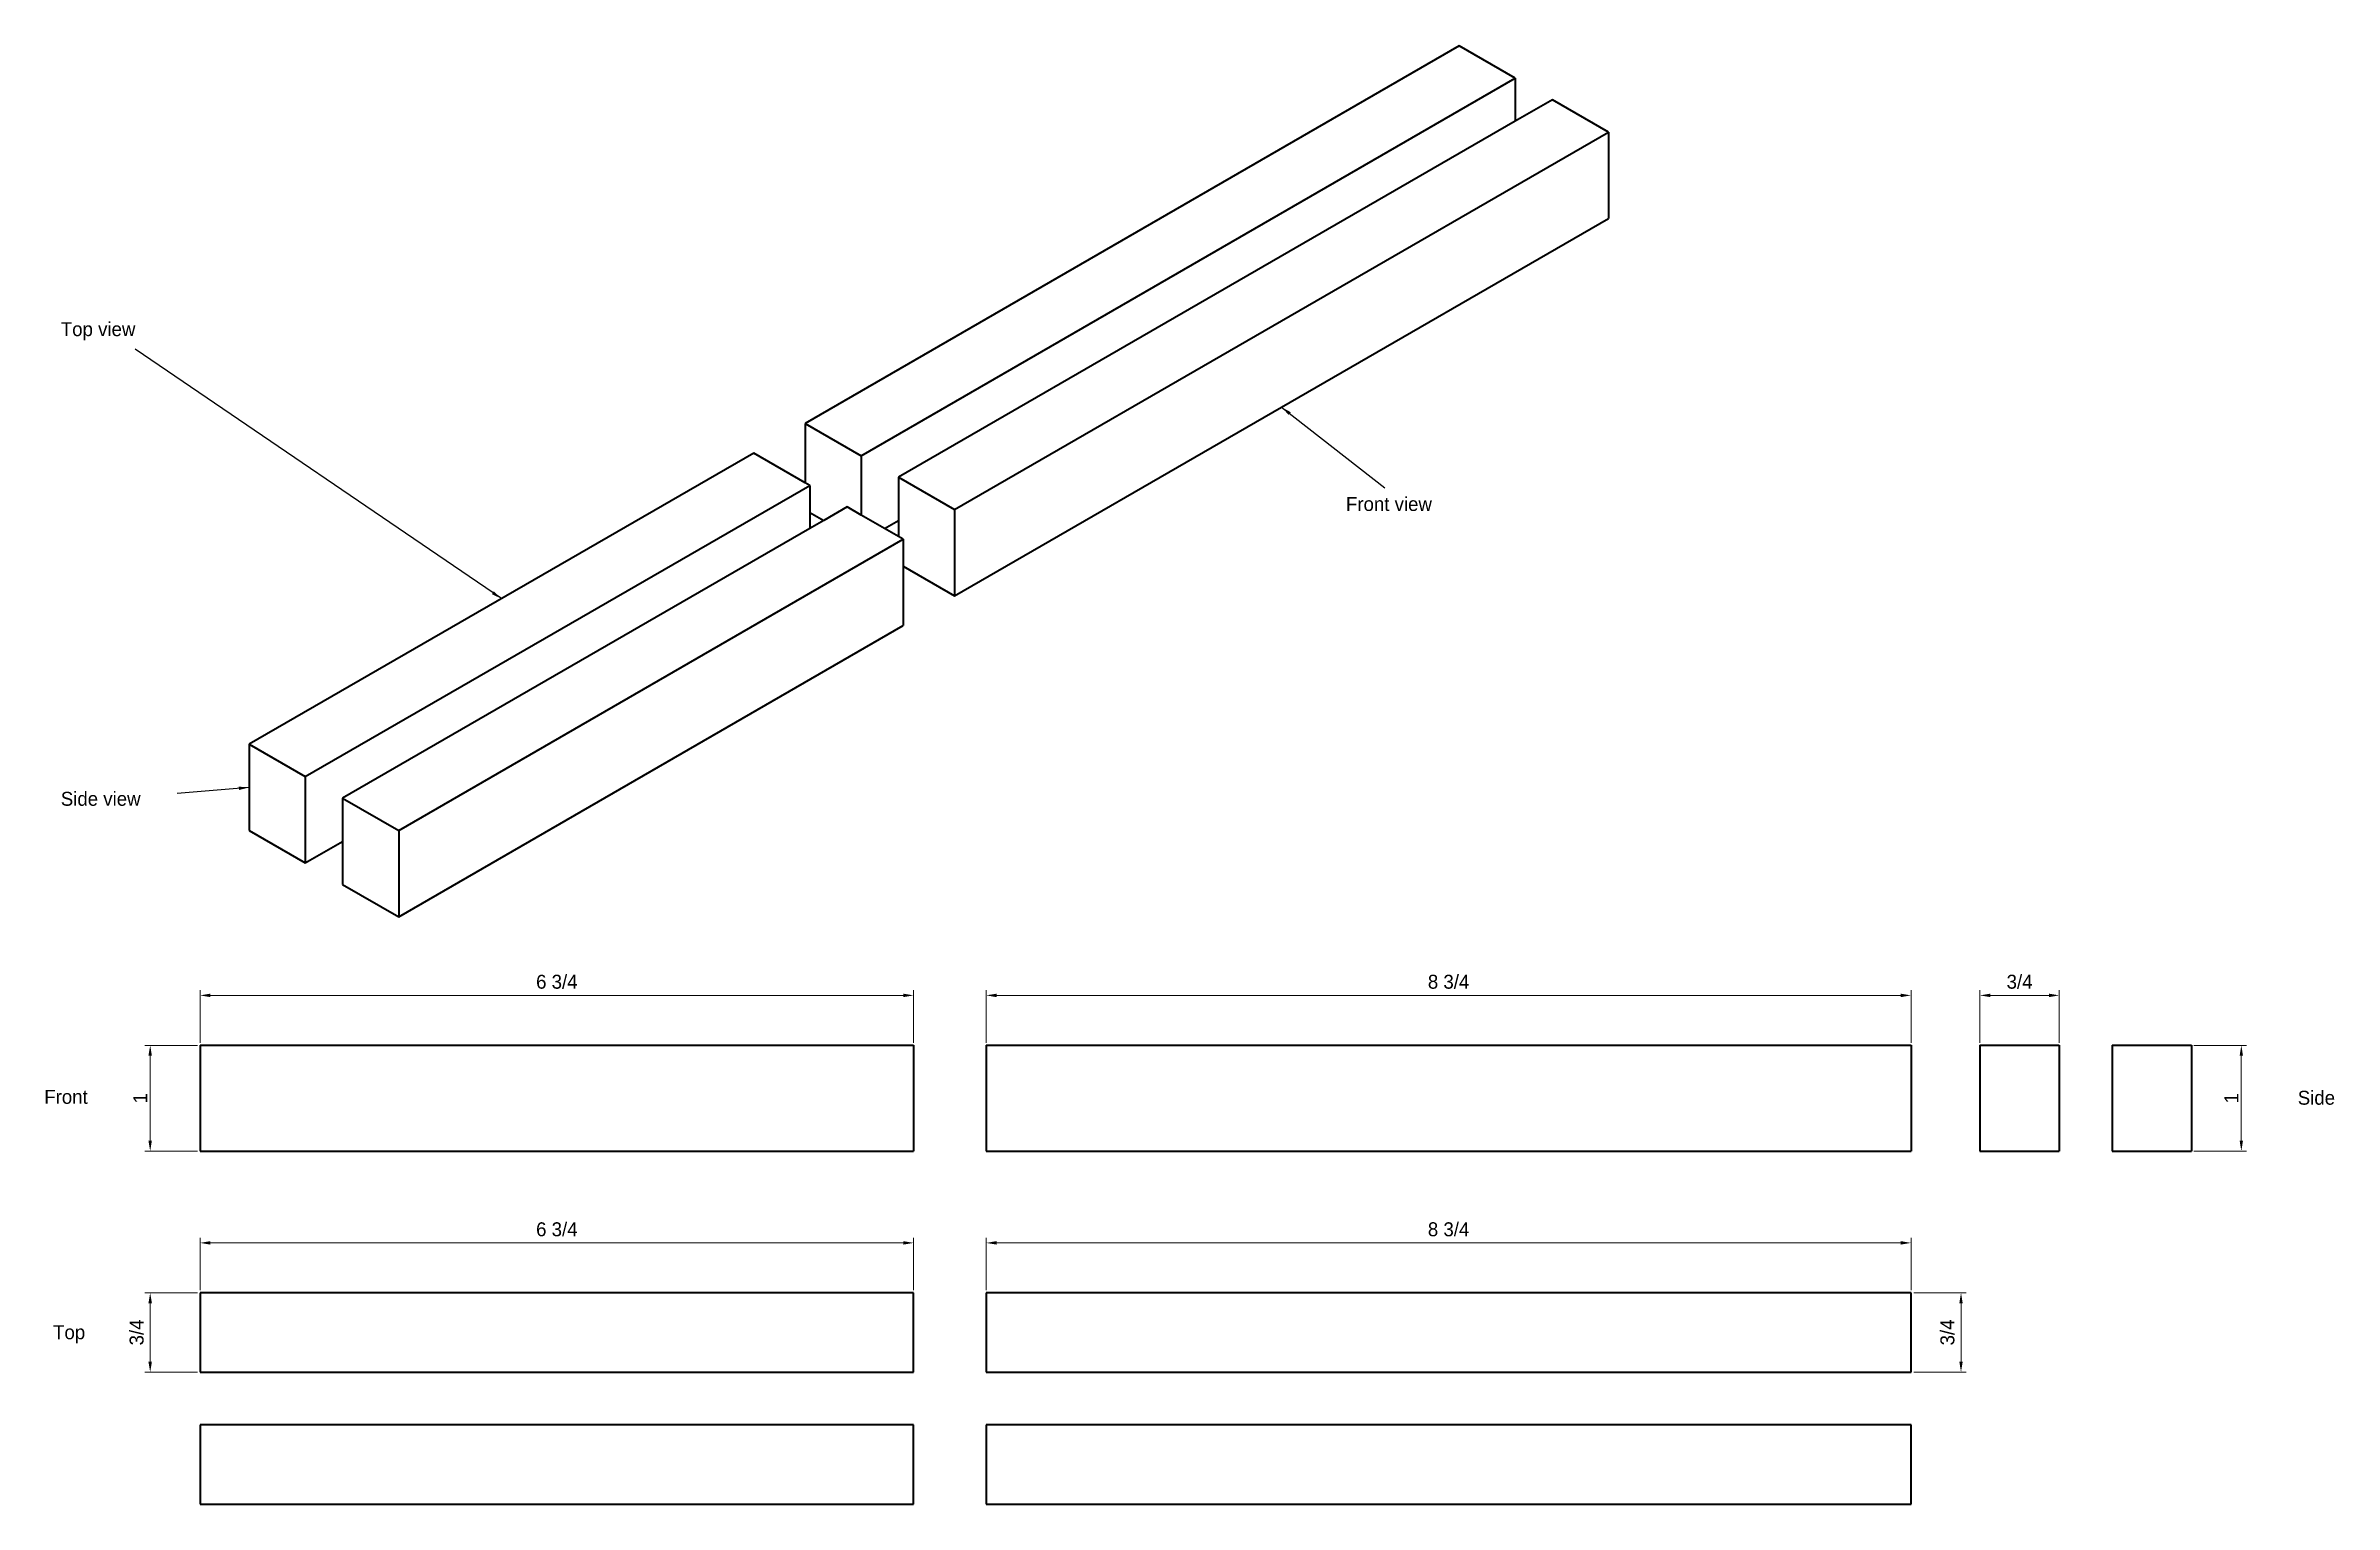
# Model space of a CAD drawing. Header units: inches. Extents: x 0.7 to 22.4, y 2.3 to 16.1.
import ezdxf

# ---------------------------------------------------------------- set-up
doc = ezdxf.new("R2010")
doc.units = ezdxf.units.IN
doc.header["$LTSCALE"] = 0.03937
doc.header["$MEASUREMENT"] = 0
doc.layers.add('Annotations', color=7, linetype='Continuous')
doc.layers.add('Geometries', color=7, linetype='Continuous')
doc.styles.add('Shapr18', font='txt', dxfattribs={"height": 0.13187})
doc.styles.add('Shapr19', font='txt', dxfattribs={"height": 0.13187})
doc.styles.add('Shapr21', font='txt', dxfattribs={"height": 0.13187})
doc.dimstyles.new('ISO-25', dxfattribs={"dimtxt": 0.098425, "dimasz": 0.098425, "dimexe": 0.049213, "dimexo": 0.024606, "dimgap": 0.024606, "dimtad": 1, "dimtxsty": 'Standard', "dimcen": 0.098425, "dimadec": 0, "dimazin": 0, "dimtfac": 1, "dimtmove": 0, "dimatfit": 3, "dimfxl": 0.03937, "dimarcsym": 0})

# ---------------------------------------------------------------- blocks, each defined once
blk = doc.blocks.new('*D2')
at = {"layer": 'Annotations', "color": 0, "linetype": 'Continuous', "lineweight": 15}
for p, q in [((2.206, 6.693), (2.206, 7.19)), ((8.956, 6.693), (8.956, 7.19)), ((2.304, 7.141), (8.858, 7.141))]:
    blk.add_line(p, q, dxfattribs=at)
at = {"layer": 'Annotations', "color": 0}
for points in [[(2.304, 7.157), (2.304, 7.124), (2.206, 7.141)], [(8.858, 7.124), (8.858, 7.157), (8.956, 7.141)]]:
    blk.add_solid(points, dxfattribs=at)
at = {"layer": 'Defpoints', "color": 0}
for p in [(8.956, 7.141), (2.206, 6.668), (8.956, 6.668)]:
    blk.add_point(p, dxfattribs=at)
at = {"layer": 'Annotations', "color": 0, "lineweight": 15, "insert": (5.581, 7.269), "char_height": 0.1319, "attachment_point": 5, "style": 'Shapr18'}
blk.add_mtext('\\A1;6 3/4', dxfattribs=at)
blk = doc.blocks.new('*D3')
at = {"layer": 'Annotations', "color": 0, "linetype": 'Continuous', "lineweight": 15}
for p, q in [((9.643, 6.693), (9.643, 7.19)), ((18.393, 6.693), (18.393, 7.19)), ((9.742, 7.141), (18.295, 7.141))]:
    blk.add_line(p, q, dxfattribs=at)
at = {"layer": 'Annotations', "color": 0}
for points in [[(9.742, 7.157), (9.742, 7.124), (9.643, 7.141)], [(18.295, 7.124), (18.295, 7.157), (18.393, 7.141)]]:
    blk.add_solid(points, dxfattribs=at)
at = {"layer": 'Defpoints', "color": 0}
for p in [(18.393, 7.141), (9.643, 6.668), (18.393, 6.668)]:
    blk.add_point(p, dxfattribs=at)
at = {"layer": 'Annotations', "color": 0, "lineweight": 15, "insert": (14.018, 7.269), "char_height": 0.1319, "attachment_point": 5, "style": 'Shapr18'}
blk.add_mtext('\\A1;8 3/4', dxfattribs=at)
blk = doc.blocks.new('*D4')
at = {"layer": 'Annotations', "color": 0, "linetype": 'Continuous', "lineweight": 15}
for p, q in [((19.045, 6.693), (19.045, 7.19)), ((19.795, 6.693), (19.795, 7.19)), ((19.144, 7.141), (19.697, 7.141))]:
    blk.add_line(p, q, dxfattribs=at)
at = {"layer": 'Annotations', "color": 0}
for points in [[(19.144, 7.157), (19.144, 7.124), (19.045, 7.141)], [(19.697, 7.124), (19.697, 7.157), (19.795, 7.141)]]:
    blk.add_solid(points, dxfattribs=at)
at = {"layer": 'Defpoints', "color": 0}
for p in [(19.795, 7.141), (19.045, 6.668), (19.795, 6.668)]:
    blk.add_point(p, dxfattribs=at)
at = {"layer": 'Annotations', "color": 0, "lineweight": 15, "insert": (19.42, 7.269), "char_height": 0.1319, "attachment_point": 5, "style": 'Shapr21'}
blk.add_mtext('\\A1;3/4', dxfattribs=at)
blk = doc.blocks.new('*D5')
at = {"layer": 'Annotations', "color": 0, "linetype": 'Continuous', "lineweight": 15}
for p, q in [((21.07, 6.668), (21.567, 6.668)), ((21.518, 6.57), (21.518, 5.767)), ((21.07, 5.668), (21.567, 5.668))]:
    blk.add_line(p, q, dxfattribs=at)
at = {"layer": 'Annotations', "color": 0}
for points in [[(21.534, 6.57), (21.502, 6.57), (21.518, 6.668)], [(21.502, 5.767), (21.534, 5.767), (21.518, 5.668)]]:
    blk.add_solid(points, dxfattribs=at)
at = {"layer": 'Defpoints', "color": 0}
for p in [(21.045, 6.668), (21.045, 5.668), (21.518, 5.668)]:
    blk.add_point(p, dxfattribs=at)
at = {"layer": 'Annotations', "color": 0, "lineweight": 15, "insert": (21.424, 6.168), "char_height": 0.1319, "attachment_point": 5, "rotation": 90, "style": 'Shapr21'}
blk.add_mtext('\\A1;1', dxfattribs=at)
blk = doc.blocks.new('*D6')
at = {"layer": 'Annotations', "color": 0, "linetype": 'Continuous', "lineweight": 15}
for p, q in [((2.181, 6.668), (1.684, 6.668)), ((1.734, 6.57), (1.734, 5.767)), ((2.181, 5.668), (1.684, 5.668))]:
    blk.add_line(p, q, dxfattribs=at)
at = {"layer": 'Annotations', "color": 0}
for points in [[(1.75, 6.57), (1.717, 6.57), (1.734, 6.668)], [(1.717, 5.767), (1.75, 5.767), (1.734, 5.668)]]:
    blk.add_solid(points, dxfattribs=at)
at = {"layer": 'Defpoints', "color": 0}
for p in [(2.206, 6.668), (1.734, 5.668), (2.206, 5.668)]:
    blk.add_point(p, dxfattribs=at)
at = {"layer": 'Annotations', "color": 0, "lineweight": 15, "insert": (1.64, 6.168), "char_height": 0.1319, "attachment_point": 5, "rotation": 90, "style": 'Shapr18'}
blk.add_mtext('\\A1;1', dxfattribs=at)
blk = doc.blocks.new('*D7')
at = {"layer": 'Annotations', "color": 0, "linetype": 'Continuous', "lineweight": 15}
for p, q in [((2.206, 4.351), (2.206, 4.848)), ((8.858, 4.799), (2.304, 4.799)), ((8.956, 4.351), (8.956, 4.848))]:
    blk.add_line(p, q, dxfattribs=at)
at = {"layer": 'Annotations', "color": 0}
for points in [[(2.304, 4.816), (2.304, 4.783), (2.206, 4.799)], [(8.858, 4.783), (8.858, 4.816), (8.956, 4.799)]]:
    blk.add_solid(points, dxfattribs=at)
at = {"layer": 'Defpoints', "color": 0}
for p in [(2.206, 4.799), (2.206, 4.327), (8.956, 4.327)]:
    blk.add_point(p, dxfattribs=at)
at = {"layer": 'Annotations', "color": 0, "lineweight": 15, "insert": (5.581, 4.927), "char_height": 0.1319, "attachment_point": 5, "style": 'Shapr19'}
blk.add_mtext('\\A1;6 3/4', dxfattribs=at)
blk = doc.blocks.new('*D8')
at = {"layer": 'Annotations', "color": 0, "linetype": 'Continuous', "lineweight": 15}
for p, q in [((9.643, 4.351), (9.643, 4.848)), ((18.295, 4.799), (9.742, 4.799)), ((18.393, 4.351), (18.393, 4.848))]:
    blk.add_line(p, q, dxfattribs=at)
at = {"layer": 'Annotations', "color": 0}
for points in [[(9.742, 4.816), (9.742, 4.783), (9.643, 4.799)], [(18.295, 4.783), (18.295, 4.816), (18.393, 4.799)]]:
    blk.add_solid(points, dxfattribs=at)
at = {"layer": 'Defpoints', "color": 0}
for p in [(9.643, 4.799), (9.643, 4.327), (18.393, 4.327)]:
    blk.add_point(p, dxfattribs=at)
at = {"layer": 'Annotations', "color": 0, "lineweight": 15, "insert": (14.018, 4.927), "char_height": 0.1319, "attachment_point": 5, "style": 'Shapr19'}
blk.add_mtext('\\A1;8 3/4', dxfattribs=at)
blk = doc.blocks.new('*D9')
at = {"layer": 'Annotations', "color": 0, "linetype": 'Continuous', "lineweight": 15}
for p, q in [((2.181, 4.327), (1.684, 4.327)), ((1.734, 4.228), (1.734, 3.675)), ((2.181, 3.577), (1.684, 3.577))]:
    blk.add_line(p, q, dxfattribs=at)
at = {"layer": 'Annotations', "color": 0}
for points in [[(1.75, 4.228), (1.717, 4.228), (1.734, 4.327)], [(1.717, 3.675), (1.75, 3.675), (1.734, 3.577)]]:
    blk.add_solid(points, dxfattribs=at)
at = {"layer": 'Defpoints', "color": 0}
for p in [(2.206, 4.327), (1.734, 3.577), (2.206, 3.577)]:
    blk.add_point(p, dxfattribs=at)
at = {"layer": 'Annotations', "color": 0, "lineweight": 15, "insert": (1.606, 3.952), "char_height": 0.1319, "attachment_point": 5, "rotation": 90, "style": 'Shapr19'}
blk.add_mtext('\\A1;3/4', dxfattribs=at)
blk = doc.blocks.new('*D10')
at = {"layer": 'Annotations', "color": 0, "linetype": 'Continuous', "lineweight": 15}
for p, q in [((18.418, 4.327), (18.915, 4.327)), ((18.866, 3.675), (18.866, 4.228)), ((18.418, 3.577), (18.915, 3.577))]:
    blk.add_line(p, q, dxfattribs=at)
at = {"layer": 'Annotations', "color": 0}
for points in [[(18.882, 4.228), (18.85, 4.228), (18.866, 4.327)], [(18.85, 3.675), (18.882, 3.675), (18.866, 3.577)]]:
    blk.add_solid(points, dxfattribs=at)
at = {"layer": 'Defpoints', "color": 0}
for p in [(18.393, 4.327), (18.866, 4.327), (18.393, 3.577)]:
    blk.add_point(p, dxfattribs=at)
at = {"layer": 'Annotations', "color": 0, "lineweight": 15, "insert": (18.738, 3.952), "char_height": 0.1319, "attachment_point": 5, "rotation": 90, "style": 'Shapr19'}
blk.add_mtext('\\A1;3/4', dxfattribs=at)

msp = doc.modelspace()

# ---------------------------------------------------------------- linework, layer by layer
at = {"layer": 'Geometries', "linetype": 'Continuous', "lineweight": 40}
for p, q in [((14.1170077, 16.1247661), (7.9298234, 12.5525935)), ((14.6473378, 15.8185799), (14.1170077, 16.1247661)), ((8.4601534, 12.2464073), (14.6473378, 15.8185799)), ((14.6473378, 15.8185799), (14.6473378, 15.4103316)), ((15.0008912, 15.6144557), (14.6473378, 15.4103316)), ((15.5312213, 15.3082695), (15.0008912, 15.6144557)), ((14.6473378, 15.4103316), (8.8137068, 12.0422832)), ((9.3440369, 11.736097), (15.5312213, 15.3082695)), ((15.5312213, 15.3082695), (15.5312213, 14.4917729)), ((9.3440369, 10.9196004), (15.5312213, 14.4917729)), ((7.9298234, 12.5525935), (8.4601534, 12.2464073)), ((7.9298234, 12.5525935), (7.9298234, 11.9912521)), ((7.4436875, 12.2719228), (2.6707167, 9.5162469)), ((7.9298234, 11.9912521), (7.4436875, 12.2719228)), ((8.4601534, 12.2464073), (8.4601534, 11.6850659)), ((3.2010468, 9.2100607), (7.9740175, 11.9657366)), ((7.9740175, 11.9657366), (7.9298234, 11.9912521)), ((7.9740175, 11.9657366), (7.9740175, 11.7105814)), ((8.8137068, 12.0422832), (9.3440369, 11.736097)), ((8.8137068, 12.0422832), (8.8137068, 11.6340349)), ((7.9740175, 11.7105814), (7.9740175, 11.5574883)), ((7.9740175, 11.7105814), (8.1066001, 11.6340349)), ((8.3275709, 11.7616125), (8.1066001, 11.6340349)), ((8.4601534, 11.6850659), (8.3275709, 11.7616125)), ((9.3440369, 11.736097), (9.3440369, 10.9196004)), ((7.9740175, 11.5574883), (3.5546002, 9.0059365)), ((8.1066001, 11.6340349), (7.9740175, 11.5574883)), ((8.6811243, 11.5574883), (8.4601534, 11.6850659)), ((8.6811243, 11.5574883), (8.8137068, 11.6340349)), ((8.8137068, 11.4809418), (8.6811243, 11.5574883)), ((8.8137068, 11.6340349), (8.8137068, 11.4809418)), ((8.857901, 11.4554263), (8.8137068, 11.4809418)), ((4.0849302, 8.6997503), (8.857901, 11.4554263)), ((8.857901, 11.4554263), (8.857901, 11.2002711)), ((8.857901, 11.2002711), (8.857901, 10.6389297)), ((8.857901, 11.2002711), (9.3440369, 10.9196004)), ((4.0849302, 7.8832537), (8.857901, 10.6389297)), ((2.6707167, 9.5162469), (3.2010468, 9.2100607)), ((2.6707167, 9.5162469), (2.6707167, 8.6997503)), ((3.2010468, 9.2100607), (3.2010468, 8.3935641)), ((3.5546002, 9.0059365), (4.0849302, 8.6997503)), ((3.5546002, 9.0059365), (3.5546002, 8.5976882)), ((2.6707167, 8.6997503), (3.2010468, 8.3935641)), ((4.0849302, 8.6997503), (4.0849302, 7.8832537)), ((3.2010468, 8.3935641), (3.5546002, 8.5976882)), ((3.5546002, 8.5976882), (3.5546002, 8.1894399)), ((3.5546002, 8.1894399), (4.0849302, 7.8832537)), ((2.2059825, 6.6683629), (2.2059825, 5.6683629)), ((2.2059825, 6.6683629), (8.9559825, 6.6683629)), ((8.9559825, 6.6683629), (8.9559825, 5.6683629)), ((9.6434825, 6.6683629), (18.3934825, 6.6683629)), ((9.6434825, 6.6683629), (9.6434825, 5.6683629)), ((18.3934825, 6.6683629), (18.3934825, 5.6683629)), ((19.0454985, 6.6683629), (19.0454985, 5.6683629)), ((19.0454985, 6.6683629), (19.7954985, 6.6683629)), ((19.7954985, 6.6683629), (19.7954985, 5.6683629)), ((20.2954985, 6.6683629), (20.2954985, 5.6683629)), ((20.2954985, 6.6683629), (21.0454985, 6.6683629)), ((21.0454985, 6.6683629), (21.0454985, 5.6683629)), ((2.2059825, 5.6683629), (8.9559825, 5.6683629)), ((9.6434825, 5.6683629), (18.3934825, 5.6683629)), ((19.0454985, 5.6683629), (19.7954985, 5.6683629)), ((20.2954985, 5.6683629), (21.0454985, 5.6683629)), ((8.9559825, 4.3267717), (2.2059825, 4.3267717)), ((2.2059825, 4.3267717), (2.2059825, 3.5767717)), ((8.9559825, 3.5767717), (8.9559825, 4.3267717)), ((9.6434825, 4.3267717), (9.6434825, 3.5767717)), ((18.3934825, 4.3267717), (9.6434825, 4.3267717)), ((18.3934825, 3.5767717), (18.3934825, 4.3267717)), ((2.2059825, 3.5767717), (8.9559825, 3.5767717)), ((9.6434825, 3.5767717), (18.3934825, 3.5767717)), ((2.2059825, 3.0767717), (2.2059825, 2.3267717)), ((8.9559825, 3.0767717), (2.2059825, 3.0767717)), ((8.9559825, 2.3267717), (8.9559825, 3.0767717)), ((18.3934825, 3.0767717), (9.6434825, 3.0767717)), ((9.6434825, 3.0767717), (9.6434825, 2.3267717)), ((18.3934825, 2.3267717), (18.3934825, 3.0767717)), ((2.2059825, 2.3267717), (8.9559825, 2.3267717)), ((9.6434825, 2.3267717), (18.3934825, 2.3267717))]:
    msp.add_line(p, q, dxfattribs=at)

# ---------------------------------------------------------------- texts
at = {"layer": 'Annotations', "linetype": 'Continuous', "lineweight": 15, "char_height": 0.098902559, "width": 3.333335433}
for s, insert, attachment_point in [('{\\fSF-Mono-Regular-Extended.ttf|b0|i0|c0|p0;\\H1.333333x;Top view}', (0.8881261, 13.4239205), 4), ('{\\fSF-Mono-Regular-Extended.ttf|b0|i0|c0|p0;\\H1.333333x;Front view}', (13.0468889, 11.7886123), 4), ('{\\fSF-Mono-Regular-Extended.ttf|b0|i0|c0|p0;\\H1.333333x;Side view}', (0.8881261, 8.9996279), 4), ('{\\fSF-Mono-Regular-Extended.ttf|b0|i0|c0|p0;\\H1.333333x;Front}', (0.7313903, 6.2468864), 1), ('{\\fSF-Mono-Regular-Extended.ttf|b0|i0|c0|p0;\\H1.333333x;Side}', (22.0518223, 6.2382579), 1), ('{\\fSF-Mono-Regular-Extended.ttf|b0|i0|c0|p0;\\H1.333333x;Top}', (0.8149497, 4.0197476), 1)]:
    msp.add_mtext(s, dxfattribs=dict(at, insert=insert, attachment_point=attachment_point))

# ---------------------------------------------------------------- dimensions: what is measured, and where the dimension line sits
at = {"layer": 'Annotations', "linetype": 'Continuous', "lineweight": 15}
for base, p1, p2, override, picture, middle in [((8.9559825, 7.1408038), (2.2059825, 6.6683629), (8.9559825, 6.6683629), {"dimscale": 1, "dimgap": 0.027559, "dimdec": 6, "dimlfac": 1, "dimzin": 4, "dimdsep": 44, "dimlunit": 5, "dimtxsty": 'Shapr18', "dimse1": 0, "dimse2": 0, "dimadec": 2, "dimtol": 0, "dimlim": 0, "dimtp": 0, "dimtm": 0, "dimtfac": 0.6, "dimtdec": 8, "dimfrac": 2, "dimtolj": 1, "dimlwd": 15, "dimlwe": 15}, '*D2', (5.5809825, 7.1408038)), ((18.3934825, 7.1408038), (9.6434825, 6.6683629), (18.3934825, 6.6683629), {"dimscale": 1, "dimgap": 0.027559, "dimdec": 6, "dimlfac": 1, "dimzin": 4, "dimdsep": 44, "dimlunit": 5, "dimtxsty": 'Shapr18', "dimse1": 0, "dimse2": 0, "dimadec": 2, "dimtol": 0, "dimlim": 0, "dimtp": 0, "dimtm": 0, "dimtfac": 0.6, "dimtdec": 8, "dimfrac": 2, "dimtolj": 1, "dimlwd": 15, "dimlwe": 15}, '*D3', (14.0184825, 7.1408038)), ((19.7954985, 7.1408038), (19.0454985, 6.6683629), (19.7954985, 6.6683629), {"dimscale": 1, "dimgap": 0.027559, "dimdec": 6, "dimlfac": 1, "dimzin": 4, "dimdsep": 44, "dimlunit": 5, "dimtxsty": 'Shapr21', "dimse1": 0, "dimse2": 0, "dimadec": 2, "dimtol": 0, "dimlim": 0, "dimtp": 0, "dimtm": 0, "dimtfac": 0.6, "dimtdec": 8, "dimfrac": 2, "dimtolj": 1, "dimlwd": 15, "dimlwe": 15}, '*D4', (19.4204985, 7.1408038)), ((2.2059825, 4.7992126), (8.9559825, 4.3267717), (2.2059825, 4.3267717), {"dimscale": 1, "dimgap": 0.027559, "dimdec": 6, "dimlfac": 1, "dimzin": 4, "dimdsep": 44, "dimlunit": 5, "dimtxsty": 'Shapr19', "dimse1": 0, "dimse2": 0, "dimadec": 2, "dimtol": 0, "dimlim": 0, "dimtp": 0, "dimtm": 0, "dimtfac": 0.6, "dimtdec": 8, "dimfrac": 2, "dimtolj": 1, "dimlwd": 15, "dimlwe": 15}, '*D7', (5.5809825, 4.7992126)), ((9.6434825, 4.7992126), (18.3934825, 4.3267717), (9.6434825, 4.3267717), {"dimscale": 1, "dimgap": 0.027559, "dimdec": 6, "dimlfac": 1, "dimzin": 4, "dimdsep": 44, "dimlunit": 5, "dimtxsty": 'Shapr19', "dimse1": 0, "dimse2": 0, "dimadec": 2, "dimtol": 0, "dimlim": 0, "dimtp": 0, "dimtm": 0, "dimtfac": 0.6, "dimtdec": 8, "dimfrac": 2, "dimtolj": 1, "dimlwd": 15, "dimlwe": 15}, '*D8', (14.0184825, 4.7992126))]:
    dim = msp.add_linear_dim(base=base, p1=p1, p2=p2, dimstyle='ISO-25', override=override, dxfattribs=at)
    dim.commit()
    dim.dimension.update_dxf_attribs({"geometry": picture, "text_midpoint": middle, "dimtype": 160})
for base, p1, p2, override, picture, middle in [((1.7335415, 5.6683629), (2.2059825, 6.6683629), (2.2059825, 5.6683629), {"dimscale": 1, "dimgap": 0.027559, "dimdec": 6, "dimlfac": 1, "dimzin": 4, "dimdsep": 44, "dimlunit": 5, "dimtxsty": 'Shapr18', "dimse1": 0, "dimse2": 0, "dimadec": 2, "dimtol": 0, "dimlim": 0, "dimtp": 0, "dimtm": 0, "dimtfac": 0.6, "dimtdec": 8, "dimfrac": 2, "dimtolj": 1, "dimlwd": 15, "dimlwe": 15}, '*D6', (1.7335415, 6.1683629)), ((21.5179395, 5.6683629), (21.0454985, 6.6683629), (21.0454985, 5.6683629), {"dimscale": 1, "dimgap": 0.027559, "dimdec": 6, "dimlfac": 1, "dimzin": 4, "dimdsep": 44, "dimlunit": 5, "dimtxsty": 'Shapr21', "dimse1": 0, "dimse2": 0, "dimadec": 2, "dimtol": 0, "dimlim": 0, "dimtp": 0, "dimtm": 0, "dimtfac": 0.6, "dimtdec": 8, "dimfrac": 2, "dimtolj": 1, "dimlwd": 15, "dimlwe": 15}, '*D5', (21.5179395, 6.1683629)), ((1.7335415, 3.5767717), (2.2059825, 4.3267717), (2.2059825, 3.5767717), {"dimscale": 1, "dimgap": 0.027559, "dimdec": 6, "dimlfac": 1, "dimzin": 4, "dimdsep": 44, "dimlunit": 5, "dimtxsty": 'Shapr19', "dimse1": 0, "dimse2": 0, "dimadec": 2, "dimtol": 0, "dimlim": 0, "dimtp": 0, "dimtm": 0, "dimtfac": 0.6, "dimtdec": 8, "dimfrac": 2, "dimtolj": 1, "dimlwd": 15, "dimlwe": 15}, '*D9', (1.7335415, 3.9517717)), ((18.8659234, 4.3267717), (18.3934825, 3.5767717), (18.3934825, 4.3267717), {"dimscale": 1, "dimgap": 0.027559, "dimdec": 6, "dimlfac": 1, "dimzin": 4, "dimdsep": 44, "dimlunit": 5, "dimtxsty": 'Shapr19', "dimse1": 0, "dimse2": 0, "dimadec": 2, "dimtol": 0, "dimlim": 0, "dimtp": 0, "dimtm": 0, "dimtfac": 0.6, "dimtdec": 8, "dimfrac": 2, "dimtolj": 1, "dimlwd": 15, "dimlwe": 15}, '*D10', (18.8659234, 3.9517717))]:
    dim = msp.add_linear_dim(base=base, p1=p1, p2=p2, angle=90, dimstyle='ISO-25', override=override, dxfattribs=at)
    dim.commit()
    dim.dimension.update_dxf_attribs({"geometry": picture, "text_midpoint": middle, "dimtype": 160})

# ---------------------------------------------------------------- leaders
for points in [[(5.0572021, 10.8940849), (1.5928577, 13.2539936)], [(12.4376291, 12.7056867), (13.4139097, 11.9427334)], [(2.6707167, 9.1079986), (1.9902152, 9.0499724)]]:
    msp.add_leader(points, dimstyle='ISO-25', dxfattribs=at)

doc.saveas('drawing.dxf')
